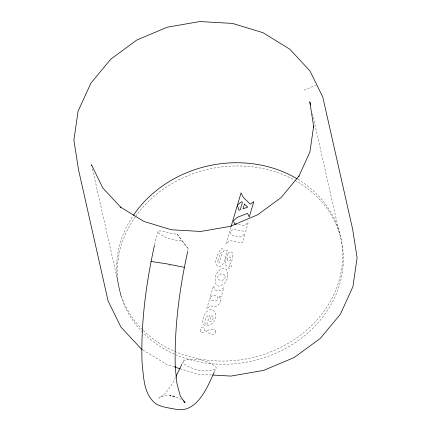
<?xml version="1.0" encoding="UTF-8"?>
<svg xmlns="http://www.w3.org/2000/svg" width="431" height="431" viewBox="0 0 431 431"><rect width="100%" height="100%" fill="white"/><g stroke="black" fill="none" stroke-linecap="round" stroke-linejoin="round"><path stroke-width="0.32" stroke-dasharray="2.15 1.62" d="M154.6 244.7L157.735 231.151C164.34 230.079 170.46 234.281 177.039 234.011L188.25 248.859L187.841 250.772M230.865 227.282L225.963 243.833L229.723 240.622L242.373 242.852L244.819 233.715L241.058 236.926L231.323 235.207L230.062 231.894L233.063 229.335L245.713 231.56L248.159 222.428L244.399 225.639L237.912 224.492M183.552 360.871L182.976 362.083L183.531 363.489C192.242 369.976 205.361 372.971 215.683 369.157L216.26 367.95L215.705 366.539C206.993 360.052 193.88 357.062 183.552 360.871L182.114 363.834M175.503 377.475L172.917 382.814L165.563 393.298L158.78 398.147C163.618 394.753 170.035 395.701 175.557 396.369L169.879 395.394L178.035 397.689L182.238 399.973M214.525 371.554L215.683 369.157M304.097 90.16L316.052 85.117M188.25 248.859L181.543 240.148C172.933 241.048 163.661 237.583 157.374 231.808M211.465 374.97L198.066 374.205L180.848 368.968M168.92 265.022L170.137 265.232M174.469 367.029L167.449 364.895L142.839 349.843M177.039 234.011L181.543 240.148M312.448 113.536L339.407 233.155M92.46 168.947L121.337 297.072M297.789 179.221A113.698 98.365 -12.7 0 1 311.559 325.61A113.698 98.365 -12.7 0 1 143.07 330.232M142.596 329.758A113.698 98.365 -12.7 0 1 132.969 215.931M294.993 180.395A113.698 98.365 -12.7 0 1 326.412 312.028A113.698 98.365 -12.7 0 1 176.053 354.864M174.269 354.088A113.698 98.365 -12.7 0 1 143.324 332.974M142.85 332.5A113.698 98.365 -12.7 0 1 135.178 216.976M135.56 216.437A113.698 98.365 -12.7 0 1 294.395 180.066M225.154 276.416C225.892 280.759 218.668 281.993 217.736 278.022C217.03 273.642 224.152 272.44 225.154 276.416M232.923 255.561L231.776 261.116L229.621 264.618L231.172 265.372C231.695 266.789 230.461 269.143 228.759 268.281L228.597 266.746L229.675 266.821L229.917 265.959C227.606 266.369 224.529 266.363 225.111 262.716C224.74 259.241 227.32 256.477 227.778 253.299L227.175 252.787L226.62 252.954C224.594 257.205 225.224 263.131 220.99 266.11A3.362 2.909 -12.7 0 1 218.28 266.622C212.521 263.513 218.113 252.092 221.496 248.612L222.585 248.8L222.946 249.393L223.21 251.537C224.804 249.161 228.888 250.082 228.737 253.164C230.472 250.174 233.64 252.825 232.923 255.561M202.882 320.583C202.559 322.431 203.006 325.777 205.576 325.346C203.955 322.172 205.178 315.276 209.59 315.287L206.535 325.604C213.469 325.971 217.698 317.194 214.59 311.494C209.186 305.498 202.818 315.169 202.882 320.583M227.681 274.854C229.006 282.688 215.074 292.956 215.15 279.784C213.905 271.74 227.595 261.38 227.681 274.854M215.624 331.272C214.94 337.904 208.065 332.877 205.479 330.733L205.549 330.491C208.383 330.879 214.563 326.628 215.624 331.272M213.14 317.798C213.162 319.603 211.799 321.774 209.746 321.246L211.4 315.675L212.289 316.047L213.14 317.798M200.302 329.726C198.928 333.427 203.944 333.955 204.434 330.458C205.829 326.757 200.781 326.224 200.302 329.726M218.043 259.904L217.784 262.786L218.178 263.217L219.174 262.689L220.036 260.728L222.229 253.439L221.475 252.566L220.144 253.676L218.043 259.904M227.423 258.675L227.39 260.259L227.8 260.733C229.691 261.886 231.355 259.419 230.768 257.706L230.364 257.237C229.157 256.483 227.654 257.329 227.423 258.675M220.392 300.057C220.241 305.531 215.392 308.143 210.468 305.644L206.708 308.855L210.075 297.492L211.589 300.159C218.716 303.85 220.613 294.675 213.027 295.3L210.161 297.185L213.528 285.823L215.107 289.971L219.966 290.833L223.737 287.622L221.356 296.539L218.549 296.043L220.074 298.01L220.392 300.057"/><path stroke-width="0.65" d="M154.46 245.341C146.044 283.523 140.872 322.647 142.004 361.803L142.122 363.026C143.658 377.012 143.598 394.586 155.99 403.858C161.399 406.918 167.632 407.828 173.666 408.82C196.277 415.042 206.918 388.299 214.234 372.152M187.7 251.408C179.312 289.524 174.156 328.584 175.293 367.67L175.175 366.447L176.963 383.665L180.303 395.981L185.034 402.802L183.671 401.024M231.048 226.652L237.384 205.258L239.038 210.296L240.218 209.881L242.432 202.408L241.597 201.649L237.449 205.043L241.037 192.916L243.316 197.339L250.244 204.186L253.805 201.611L249.263 216.96L247.523 213.383L237.4 217.31L233.473 220.791L234.669 223.921L236.614 224.265M176.08 376.29L181.828 364.427M150.985 261.455L166.339 263.761L184.274 267.322M212.801 375.045L230.887 376.08L263.67 370.391L294.184 357.525L320.352 338.367L340.382 314.215L352.919 286.712L357.105 257.743L352.655 229.276L322.765 96.98L309.986 70.97L289.751 49.172L262.942 32.67L232.487 23.414L199.844 21.55L167.233 27.207L136.886 40.002L110.859 59.063L90.93 83.086L78.076 111.214L73.895 140.167L78.48 169.561L108.089 300.951L120.874 326.978L141.12 348.792L142.268 349.493M175.105 367.223L180.206 368.774M120.303 206.982L143.916 221.426L171.382 229.777L200.819 231.458L230.224 226.356L257.593 214.816L281.066 197.63L299.033 175.967L298.71 176.608L309.9 152.073L313.633 126.224L313.763 127.145L309.797 101.764L310.53 105.029M120.917 207.462L102.853 188.002L91.447 164.777L91.728 165.676M133.335 215.387A113.698 98.365 -12.7 0 1 297.207 178.876M244.463 204.095L243.057 208.83L247.733 207.085L244.463 204.095"/></g></svg>
